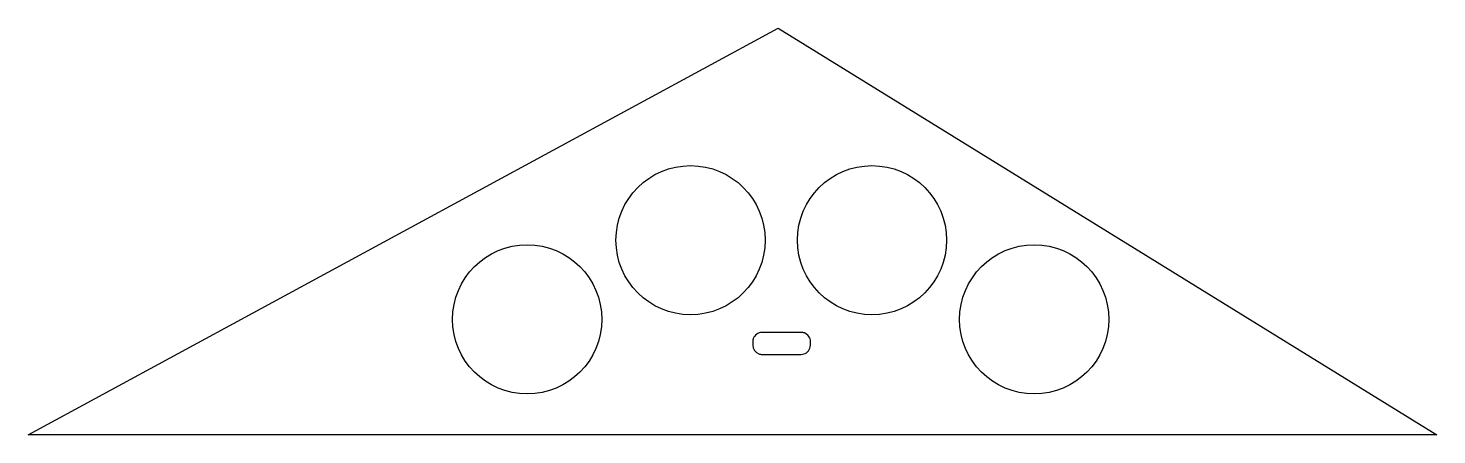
# Model space of a CAD drawing. Header units: millimetres. Extents: x 225 to 453, y 158 to 224.
import ezdxf

# ---------------------------------------------------------------- set-up
doc = ezdxf.new("R2010")
doc.units = ezdxf.units.MM
doc.header["$MEASUREMENT"] = 0
doc.layers.get('0').update_dxf_attribs({"lineweight": 0})

msp = doc.modelspace()

# ---------------------------------------------------------------- linework, layer by layer
at = {"color": 18, "lineweight": 25, "true_color": 0x000000}
for centre in [(332.05, 189.27), (361.43, 189.27), (305.59, 176.44), (387.7, 176.44)]:
    msp.add_circle(centre, 12.08, dxfattribs=at)
for points, knots in [([(346.23, 223.63), (346.23, 223.63), (224.78, 157.73), (224.78, 157.73), (224.78, 157.73), (452.9, 157.73), (452.9, 157.73), (452.9, 157.73), (346.23, 223.63), (346.23, 223.63)], [0, 0, 0, 0, 1, 1, 1, 2, 2, 2, 3, 3, 3, 3]), ([(351.47, 172.82), (351.47, 172.82), (351.47, 172.26), (351.47, 172.26), (351.47, 172.09), (351.44, 171.91), (351.38, 171.75), (351.17, 171.17), (350.58, 170.76), (349.97, 170.76), (349.97, 170.76), (343.62, 170.76), (343.62, 170.76), (343.44, 170.76), (343.27, 170.79), (343.1, 170.86), (342.53, 171.07), (342.12, 171.65), (342.12, 172.26), (342.12, 172.26), (342.12, 172.82), (342.12, 172.82), (342.12, 173), (342.15, 173.18), (342.21, 173.34), (342.42, 173.91), (343.01, 174.33), (343.62, 174.33), (343.62, 174.33), (349.97, 174.33), (349.97, 174.33), (350.15, 174.33), (350.32, 174.29), (350.48, 174.23), (351.06, 174.02), (351.47, 173.43), (351.47, 172.82)], [0, 0, 0, 0, 1, 1, 1, 2, 2, 2, 3, 3, 3, 4, 4, 4, 5, 5, 5, 6, 6, 6, 7, 7, 7, 8, 8, 8, 9, 9, 9, 10, 10, 10, 11, 11, 11, 12, 12, 12, 12])]:
    msp.add_open_spline(points, degree=3, knots=knots, dxfattribs=at)

doc.saveas('drawing.dxf')
